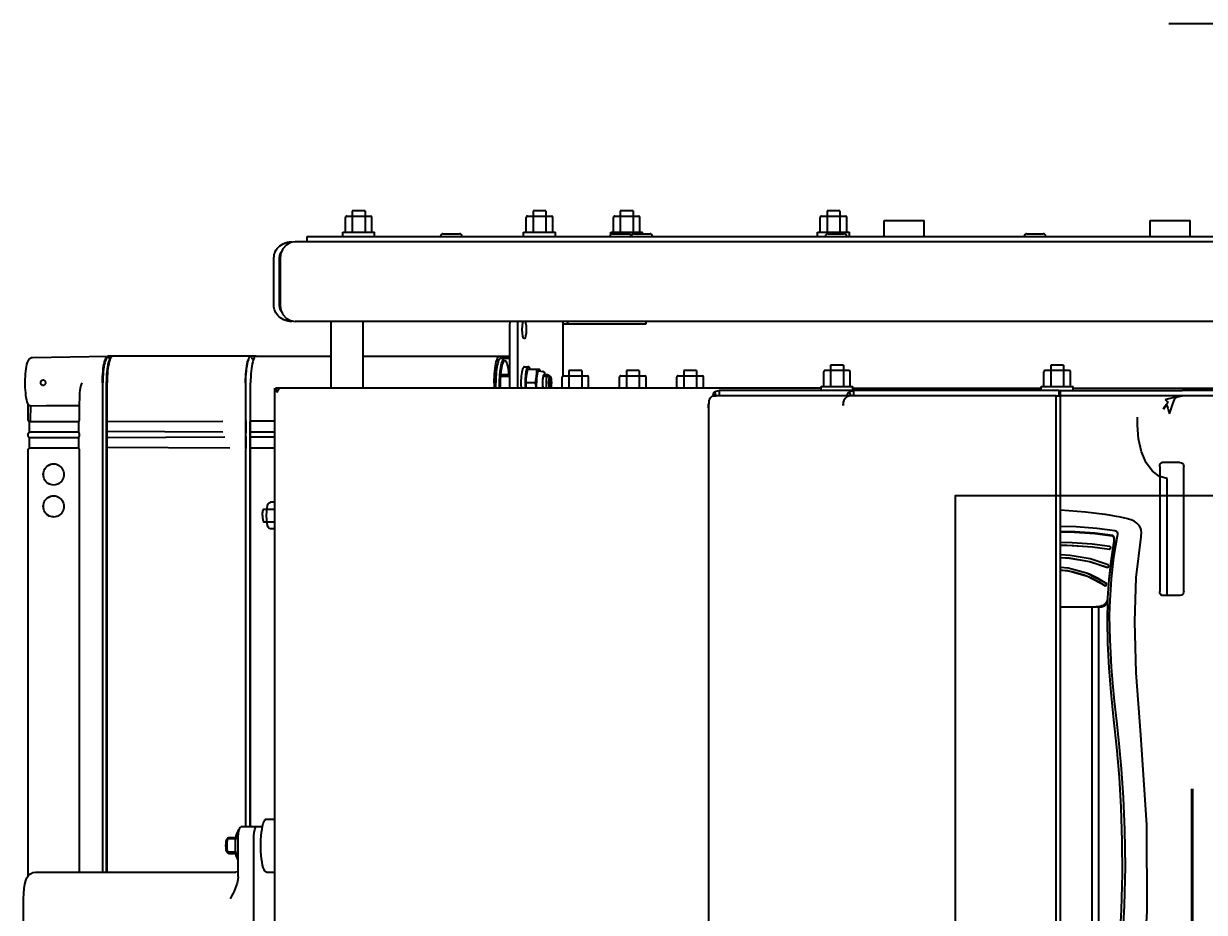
# Model space of a CAD drawing. Header units: millimetres. Extents: x 1084702 to 1166801, y 36632 to 124519.
# Drawn here: x 1097362.1 to 1097806, y 59445.9 to 59780 of the extents above; entities that cross this region are included whole.
import ezdxf

# ---------------------------------------------------------------- set-up
doc = ezdxf.new("R2010")
doc.units = ezdxf.units.MM
doc.header["$LTSCALE"] = 250
doc.linetypes.add('CENTER', pattern=[3, 2.5, -0.25, 0, -0.25])
doc.layers.get('0').update_dxf_attribs({"color": 255})
doc.styles.add('ROMANS', font='ROMANS.shx', dxfattribs={"height": 100})

# ---------------------------------------------------------------- blocks, each defined once
blk = doc.blocks.new('PK65002M m platform_top')
at = {"linetype": 'Continuous'}
for p, q in [((-9601.47, 2301.68), (-9601.47, 1731.68)), ((-9599.86, 2301.68), (-9599.86, 1731.68)), ((-9469.07, 1735.82), (-9469.07, 2297.54)), ((-9306.01, 2283.8), (-9306.01, 1728.68)), ((-9298.1, 2134.72), (-9298.1, 1898.72)), ((-9211.6, 2112.72), (-9211.6, 1920.72)), ((-9613.21, 1810.93), (-9613.21, 1964.28)), ((-9292.23, 1912.41), (-9292.14, 1913.65)), ((-9302.88, 1910.72), (-9306.01, 1910.72)), ((-9292.23, 1912.41), (-9292.23, 1898.72)), ((-9292.23, 1910.54), (-9291.38, 1910.72)), ((-9216.06, 1910.72), (-9291.38, 1910.72)), ((-9242.99, 1910.72), (-9242.99, 1751.2)), ((-9242.82, 1910.72), (-9242.82, 1726.68)), ((-9241.35, 1910.72), (-9241.35, 1726.68)), ((-9241.25, 1726.68), (-9241.25, 1910.72)), ((-9232.44, 1751.73), (-9232.44, 1910.72)), ((-9213.37, 1912.06), (-9213.37, 1751.73)), ((-9291.52, 1904.8), (-9291.6, 1905.05)), ((-9291.52, 1904.78), (-9291.52, 1904.8)), ((-9291.51, 1904.76), (-9291.52, 1904.8)), ((-9291.36, 1903.61), (-9292.23, 1903.61)), ((-9291.22, 1903.22), (-9291.3, 1903.76)), ((-9288.7, 1903.72), (-9291.29, 1903.72)), ((-9291.22, 1903.22), (-9288.21, 1903.22)), ((-9288.7, 1903.72), (-9288.57, 1903.65)), ((-9288.57, 1903.65), (-9288.1, 1903.16)), ((-9287.98, 1902.97), (-9287.98, 1902.97)), ((-9287.8, 1902.28), (-9287.8, 1902.27)), ((-9287.74, 1901.81), (-9287.74, 1901.8)), ((-9291.36, 1897.83), (-9292.26, 1897.83)), ((-9291.6, 1896.39), (-9291.52, 1896.64)), ((-9291.52, 1896.64), (-9291.51, 1896.68)), ((-9291.52, 1896.66), (-9291.52, 1896.64)), ((-9288.7, 1897.72), (-9291.29, 1897.72)), ((-9291.22, 1898.22), (-9288.21, 1898.22)), ((-9288.57, 1897.79), (-9288.7, 1897.72)), ((-9288.57, 1897.79), (-9288.1, 1898.28)), ((-9287.98, 1898.47), (-9287.98, 1898.46)), ((-9287.8, 1899.16), (-9287.8, 1899.16)), ((-9287.74, 1899.64), (-9287.74, 1899.63)), ((-9301.4, 1893.72), (-9293.27, 1893.72)), ((-9296.94, 1893.72), (-9296.94, 1751.68)), ((-9296.67, 1741.18), (-9296.67, 1893.72)), ((-9295.14, 1893.72), (-9295.14, 1751.48)), ((-9295.05, 1726.68), (-9295.05, 1893.72)), ((-9292.4, 1894.94), (-9292.6, 1894.94)), ((-9302.88, 1890.72), (-9306.01, 1890.72)), ((-9631.64, 1859.12), (-9631.64, 1859.12)), ((-9619.16, 1808.54), (-9619.28, 1807.55)), ((-9619.27, 1807.75), (-9619.28, 1807.55)), ((-9619.26, 1807.96), (-9619.27, 1807.75)), ((-9619.25, 1808.16), (-9619.26, 1807.96)), ((-9619.19, 1807.73), (-9619.2, 1807.56)), ((-9619.17, 1807.91), (-9619.19, 1807.73)), ((-9619.15, 1808.09), (-9619.17, 1807.91)), ((-9618.9, 1809.46), (-9619.16, 1808.54)), ((-9619.15, 1808.11), (-9618.96, 1808.91)), ((-9618.96, 1808.91), (-9618.53, 1809.6)), ((-9618.49, 1810.2), (-9618.9, 1809.46)), ((-9618.53, 1809.6), (-9617.91, 1810.12)), ((-9618.49, 1810.2), (-9618.1, 1810.6)), ((-9617.91, 1810.12), (-9617.43, 1810.4)), ((-9617.43, 1810.4), (-9616.93, 1810.63)), ((-9616.26, 1810.93), (-9617.1, 1810.93)), ((-9616.93, 1810.63), (-9616.45, 1810.82)), ((-9615.96, 1810.93), (-9616.26, 1810.93)), ((-9615.98, 1810.89), (-9616.03, 1810.89)), ((-9615.94, 1810.89), (-9615.98, 1810.89)), ((-9615.01, 1810.93), (-9615.96, 1810.93)), ((-9615.96, 1810.9), (-9615.01, 1810.89)), ((-9615.01, 1810.89), (-9615.01, 1810.93)), ((-9615.01, 1810.89), (-9614.88, 1810.89)), ((-9614.81, 1810.92), (-9614.78, 1810.93)), ((-9601.47, 1810.93), (-9614.78, 1810.93)), ((-9647.8, 1805.18), (-9647.8, 1758.18)), ((-9646.34, 1806.68), (-9639.59, 1806.68)), ((-9641.48, 1806.68), (-9641.48, 1762.68)), ((-9639.01, 1806.24), (-9638.83, 1805.75)), ((-9638.83, 1805.75), (-9638.76, 1805.18)), ((-9638.76, 1758.18), (-9638.76, 1805.18)), ((-9618.32, 1803.03), (-9618.37, 1803.03)), ((-9618.17, 1803.1), (-9611.53, 1799.55)), ((-9629.86, 1799.9), (-9631.71, 1784.68)), ((-9618.42, 1801.97), (-9618.48, 1802.07)), ((-9618.47, 1802.07), (-9611.26, 1798.28)), ((-9620.48, 1793.79), (-9621.54, 1787.04)), ((-9619.6, 1795.75), (-9619.61, 1795.51)), ((-9619.12, 1796.11), (-9619.26, 1796.09)), ((-9612.4, 1793.91), (-9619.09, 1796.11)), ((-9619.82, 1789.26), (-9620.02, 1789.23)), ((-9619.87, 1789.25), (-9619.84, 1789.29)), ((-9619.84, 1789.29), (-9619.72, 1789.33)), ((-9619.82, 1789.26), (-9619.82, 1789.26)), ((-9613.43, 1788.41), (-9619.82, 1789.26)), ((-9631.73, 1784.62), (-9631.79, 1784.24)), ((-9631.72, 1784.68), (-9631.73, 1784.62)), ((-9631.72, 1784.68), (-9631.72, 1784.68)), ((-9621.68, 1786.67), (-9621.71, 1786.49)), ((-9621.66, 1786.85), (-9621.68, 1786.67)), ((-9621.63, 1787.03), (-9621.66, 1786.85)), ((-9621.54, 1787.04), (-9621.64, 1786.22)), ((-9621.64, 1786.22), (-9621.63, 1785.51)), ((-9621.63, 1785.51), (-9621.53, 1784.95)), ((-9621.53, 1784.95), (-9621.32, 1784.57)), ((-9620.34, 1788.85), (-9620.32, 1788.59)), ((-9620.06, 1788.3), (-9620.06, 1788.3)), ((-9609.69, 1788.09), (-9613.43, 1788.41)), ((-9631.79, 1784.24), (-9631.86, 1783.19)), ((-9631.86, 1783.19), (-9631.71, 1781.99)), ((-9631.79, 1784.24), (-9631.79, 1784.24)), ((-9631.71, 1781.99), (-9631.48, 1781.27)), ((-9621.32, 1784.57), (-9621.02, 1784.39)), ((-9621.22, 1784.24), (-9621.07, 1784.19)), ((-9621.05, 1784.35), (-9620.8, 1784.2)), ((-9306.01, 1781.64), (-9304.37, 1781.64)), ((-9627, 1777.93), (-9626.99, 1777.93)), ((-9626.99, 1777.93), (-9626.69, 1777.85)), ((-9626.69, 1777.85), (-9626.72, 1777.86)), ((-9624.01, 1777.24), (-9622.47, 1776.94)), ((-9618.31, 1776.29), (-9618.08, 1776.26)), ((-9618.08, 1776.26), (-9618.08, 1776.26)), ((-9301.93, 1779.04), (-9306.01, 1779.04)), ((-9223.42, 1777.14), (-9222.87, 1777.18)), ((-9301.93, 1774.24), (-9306.01, 1774.24)), ((-9306.01, 1771.64), (-9304.37, 1771.64)), ((-9223.42, 1765.14), (-9222.87, 1765.18)), ((-9646.34, 1756.68), (-9639.59, 1756.68)), ((-9296.76, 1751.18), (-9306.01, 1751.18)), ((-9296.76, 1747.18), (-9296.76, 1751.18)), ((-9295.4, 1751.18), (-9295.21, 1751.18)), ((-9295.2, 1747.18), (-9295.2, 1751.18)), ((-9242.88, 1750.9), (-9289.1, 1751.15)), ((-9242.88, 1747.46), (-9242.88, 1750.9)), ((-9232.42, 1751.33), (-9213.89, 1751.33)), ((-9232.41, 1751.33), (-9232.41, 1747.33)), ((-9213.89, 1751.32), (-9213.87, 1751.33)), ((-9213.87, 1751.33), (-9213.87, 1747.33)), ((-9213.87, 1751.27), (-9213.72, 1751.33)), ((-9213.72, 1751.33), (-9213.7, 1751.33)), ((-9213.7, 1751.33), (-9213.67, 1751.34)), ((-9213.67, 1751.34), (-9213.63, 1751.35)), ((-9306.01, 1747.18), (-9296.76, 1747.18)), ((-9296.76, 1745.18), (-9306.01, 1745.18)), ((-9296.94, 1746.68), (-9296.94, 1745.68)), ((-9296.76, 1741.18), (-9296.76, 1745.18)), ((-9295.4, 1747.18), (-9295.21, 1747.18)), ((-9295.4, 1745.18), (-9295.21, 1745.18)), ((-9295.2, 1741.18), (-9295.2, 1745.18)), ((-9295.14, 1746.88), (-9295.14, 1745.48)), ((-9287.31, 1747.22), (-9242.88, 1747.46)), ((-9242.88, 1744.9), (-9286.56, 1745.13)), ((-9242.99, 1747.16), (-9242.99, 1745.2)), ((-9242.88, 1741.46), (-9242.88, 1744.9)), ((-9232.44, 1745.73), (-9232.44, 1746.93)), ((-9213.89, 1747.33), (-9232.42, 1747.33)), ((-9232.42, 1745.33), (-9213.89, 1745.33)), ((-9232.41, 1745.33), (-9232.41, 1741.33)), ((-9214.04, 1745.33), (-9214.12, 1745.33)), ((-9213.86, 1747.33), (-9213.89, 1747.33)), ((-9213.89, 1745.32), (-9213.87, 1745.32)), ((-9213.87, 1745.32), (-9213.87, 1741.33)), ((-9213.87, 1745.12), (-9213.81, 1745.22)), ((-9213.81, 1745.22), (-9213.72, 1745.31)), ((-9213.72, 1745.31), (-9213.68, 1745.33)), ((-9213.38, 1747), (-9213.39, 1747.07)), ((-9213.37, 1746.93), (-9213.37, 1745.73)), ((-9630.44, 1742.68), (-9630.44, 1739.68)), ((-9306.01, 1741.18), (-9296.76, 1741.18)), ((-9296.94, 1740.68), (-9296.94, 1726.68)), ((-9295.4, 1741.18), (-9295.21, 1741.18)), ((-9295.14, 1740.88), (-9295.14, 1726.68)), ((-9286.56, 1741.22), (-9242.88, 1741.46)), ((-9242.99, 1741.16), (-9242.99, 1726.68)), ((-9232.44, 1735.23), (-9232.44, 1740.93)), ((-9213.89, 1741.33), (-9232.42, 1741.33)), ((-9214.13, 1735.36), (-9214.11, 1740.93)), ((-9213.83, 1741.33), (-9213.89, 1741.33)), ((-9213.38, 1740.99), (-9213.41, 1741.09)), ((-9213.37, 1740.92), (-9213.38, 1740.99)), ((-9213.37, 1740.92), (-9213.37, 1734.92)), ((-9640.1, 1736.68), (-9640.57, 1735.75)), ((-9469.1, 1735.26), (-9469.07, 1736.19)), ((-9469.07, 1736.19), (-9469.07, 1735.82)), ((-9854.83, 1731.68), (-9601.47, 1731.68)), ((-9645.44, 1731.98), (-9647.21, 1731.68)), ((-9645.08, 1732.26), (-9645.44, 1731.98)), ((-9645.34, 1732.01), (-9645.44, 1731.98)), ((-9645.16, 1732.07), (-9643.66, 1732.35)), ((-9644.27, 1733.03), (-9644.34, 1732.83)), ((-9643.69, 1734.66), (-9644.27, 1733.03)), ((-9643.66, 1732.35), (-9642.2, 1732.72)), ((-9642.2, 1732.72), (-9640.78, 1733.14)), ((-9641.19, 1734.85), (-9641.94, 1734.01)), ((-9641.54, 1733.7), (-9641.94, 1734.01)), ((-9640.95, 1735.68), (-9641.46, 1735.19)), ((-9641.46, 1735.19), (-9640.96, 1735.19)), ((-9640.57, 1735.75), (-9641.19, 1734.85)), ((-9599.86, 1731.68), (-9601.47, 1731.68)), ((-9601.47, 1731.68), (-9601.47, 1729.68)), ((-9600.76, 1729.68), (-9600.76, 1731.68)), ((-9599.86, 1731.68), (-9471.96, 1731.68)), ((-9523.77, 1731.68), (-9523.77, 1729.68)), ((-9522.56, 1731.56), (-9522.12, 1730.1)), ((-9522.17, 1731.68), (-9521.08, 1731.98)), ((-9521.4, 1730.83), (-9521.1, 1731.32)), ((-9521.08, 1731.98), (-9520.45, 1732.65)), ((-9473.13, 1729.68), (-9473.13, 1731.68)), ((-9470.44, 1731.71), (-9471.96, 1731.68)), ((-9471.39, 1730.1), (-9471.88, 1731.7)), ((-9470.67, 1730.85), (-9471.14, 1731.69)), ((-9470.44, 1731.71), (-9469.93, 1732.27)), ((-9469.93, 1732.27), (-9469.52, 1732.83)), ((-9469.52, 1732.83), (-9469.25, 1733.39)), ((-9469.25, 1733.39), (-9469.16, 1734.32)), ((-9469.16, 1734.32), (-9469.1, 1735.26)), ((-9469.08, 1735.16), (-9469.09, 1734.64)), ((-9226.34, 1735.28), (-9232.44, 1735.23)), ((-9213.42, 1735.02), (-9213.2, 1734.55)), ((-9606.2, 1728.68), (-9867.24, 1728.68)), ((-9854.83, 1729.68), (-9647.21, 1729.68)), ((-9600.76, 1729.68), (-9647.21, 1729.68)), ((-9606.2, 1729.68), (-9606.2, 1728.08)), ((-9594.2, 1728.08), (-9606.2, 1728.08)), ((-9605.2, 1728.08), (-9605.2, 1722.58)), ((-9602.6, 1720.08), (-9602.6, 1728.08)), ((-9600.76, 1729.68), (-9473.13, 1729.68)), ((-9597.8, 1720.08), (-9597.8, 1728.08)), ((-9595.2, 1728.08), (-9595.2, 1722.58)), ((-9594.2, 1729.68), (-9594.2, 1728.08)), ((-9523.41, 1728.68), (-9594.2, 1728.68)), ((-9523.41, 1729.68), (-9523.41, 1728.08)), ((-9511.41, 1728.08), (-9523.41, 1728.08)), ((-9522.41, 1728.08), (-9522.41, 1722.58)), ((-9519.81, 1720.08), (-9519.81, 1728.08)), ((-9515.01, 1720.08), (-9515.01, 1728.08)), ((-9512.41, 1728.08), (-9512.41, 1722.58)), ((-9511.41, 1729.68), (-9511.41, 1728.08)), ((-9511.41, 1728.68), (-9306.27, 1728.68)), ((-9471.39, 1730.1), (-9471.96, 1729.87)), ((-9470.9, 1730.56), (-9470.67, 1730.85)), ((-9467.18, 1728.68), (-9467.18, 1724.58)), ((-9464.58, 1722.08), (-9464.58, 1728.68)), ((-9459.78, 1722.08), (-9459.78, 1728.68)), ((-9457.18, 1728.68), (-9457.18, 1724.58)), ((-9445.61, 1728.68), (-9445.61, 1724.58)), ((-9443.01, 1722.08), (-9443.01, 1728.68)), ((-9438.21, 1722.08), (-9438.21, 1728.68)), ((-9435.61, 1728.68), (-9435.61, 1724.58)), ((-9424.03, 1728.68), (-9424.03, 1724.58)), ((-9421.43, 1722.08), (-9421.43, 1728.68)), ((-9416.63, 1722.08), (-9416.63, 1728.68)), ((-9414.03, 1728.68), (-9414.03, 1724.58)), ((-9406.8, 1728.65), (-9406.8, 1728.68)), ((-9406.78, 1728.55), (-9406.78, 1728.59)), ((-9397.23, 1706.68), (-9397.23, 1728.68)), ((-9394.3, 1706.68), (-9394.3, 1728.68)), ((-9390.57, 1728.68), (-9390.57, 1726.68)), ((-9389.1, 1728.68), (-9389.1, 1726.68)), ((-9388.53, 1726.68), (-9388.53, 1728.68)), ((-9339.22, 1728.68), (-9339.22, 1703.68)), ((-9327.22, 1728.68), (-9327.22, 1703.68)), ((-9307.49, 1729.26), (-9307.83, 1728.68)), ((-9306.65, 1729.83), (-9306.89, 1730.41)), ((-9306.44, 1729.26), (-9306.65, 1729.83)), ((-9306.27, 1728.68), (-9306.44, 1729.26)), ((-9219.19, 1727.69), (-9219, 1727.75)), ((-9219, 1727.75), (-9218.8, 1727.78)), ((-9218.95, 1727.76), (-9218.92, 1727.76)), ((-9218.92, 1727.76), (-9218.72, 1727.7)), ((-9218.8, 1727.78), (-9218.77, 1727.78)), ((-9212.38, 1730.47), (-9212.29, 1729.49)), ((-9457.68, 1724.08), (-9466.68, 1724.08)), ((-9436.11, 1724.08), (-9445.11, 1724.08)), ((-9414.53, 1724.08), (-9423.53, 1724.08)), ((-9414.48, 1724.08), (-9414.48, 1704.68)), ((-9409.61, 1724.68), (-9409.7, 1724.72)), ((-9409.7, 1724.72), (-9408.77, 1723.75)), ((-9406.92, 1724.28), (-9409.61, 1724.28)), ((-9408.63, 1723.68), (-9408.77, 1723.75)), ((-9408.63, 1723.68), (-9408.5, 1723.75)), ((-9408.63, 1723.68), (-9407.27, 1723.68)), ((-9405.34, 1722.18), (-9406.81, 1722.45)), ((-9403.89, 1726.68), (-9400.42, 1726.68)), ((-9398.89, 1722.75), (-9398.78, 1723.43)), ((-9390.85, 1724.28), (-9394.3, 1724.28)), ((-9394.3, 1723.68), (-9390.9, 1723.68)), ((-9219.81, 1726.68), (-9219.81, 1726.73)), ((-9219.81, 1726.62), (-9219.81, 1726.68)), ((-9219, 1725.6), (-9219.19, 1725.66)), ((-9218.79, 1725.58), (-9219, 1725.6)), ((-9218.92, 1725.6), (-9218.95, 1725.6)), ((-9218.71, 1725.66), (-9218.92, 1725.6)), ((-9604.7, 1722.08), (-9595.7, 1722.08)), ((-9602.6, 1720.08), (-9597.8, 1720.08)), ((-9521.91, 1722.08), (-9512.91, 1722.08)), ((-9519.81, 1720.08), (-9515.01, 1720.08)), ((-9464.58, 1722.08), (-9459.78, 1722.08)), ((-9443.01, 1722.08), (-9438.21, 1722.08)), ((-9421.43, 1722.08), (-9416.63, 1722.08)), ((-9405.81, 1722.26), (-9405.69, 1721.68)), ((-9405.69, 1721.68), (-9401.02, 1721.68)), ((-9399.83, 1720.68), (-9401.4, 1720.68)), ((-9392.5, 1718.41), (-9392.49, 1718.41)), ((-9297.89, 1718.08), (-9298.23, 1717.43)), ((-9243.94, 1718.1), (-9244.07, 1717.83)), ((-9391.03, 1717.43), (-9394.3, 1717.43)), ((-9390.6, 1716.68), (-9394.3, 1716.68)), ((-9339.22, 1716.68), (-9390.52, 1716.68)), ((-9299.02, 1716.68), (-9327.22, 1716.68)), ((-9299.02, 1716.68), (-9243.33, 1716.68)), ((-9297.13, 1717.43), (-9298.23, 1717.43)), ((-9296.99, 1716.74), (-9297.22, 1716.68)), ((-9297.12, 1716.68), (-9297.13, 1716.68)), ((-9243.33, 1717.16), (-9244.44, 1717.16)), ((-9244.07, 1717.83), (-9244.3, 1717.38)), ((-9244.3, 1717.38), (-9244.16, 1717.67)), ((-9243.32, 1716.68), (-9243.33, 1716.68)), ((-9214.94, 1717.19), (-9243.32, 1716.68)), ((-9445.59, 1704.68), (-9414.48, 1704.68)), ((-9445.59, 1703.68), (-9445.59, 1704.68)), ((-9416.18, 1704.68), (-9416.18, 1703.68)), ((-9414.5, 1704.68), (-9414.5, 1703.68)), ((-9397.31, 1703.68), (-9397.23, 1706.68)), ((-10596.57, 1703.68), (-9313.75, 1703.68)), ((-9311.89, 1703.35), (-9313.75, 1703.68)), ((-9310.27, 1702.42), (-9311.89, 1703.35)), ((-9309.03, 1701.03), (-9310.27, 1702.42)), ((-9308.9, 1700.81), (-9309.03, 1701.03)), ((-9308.3, 1699.37), (-9308.9, 1700.81)), ((-9307.16, 1701.39), (-9306.76, 1700.9)), ((-9308.07, 1697.68), (-9308.3, 1699.37)), ((-9307.89, 1698.95), (-9308.29, 1699.8)), ((-9308.07, 1679.68), (-9308.07, 1697.68)), ((-9307.67, 1697.68), (-9307.89, 1698.95)), ((-9307.67, 1679.68), (-9307.67, 1697.68)), ((-9305.96, 1699.3), (-9305.82, 1698.75)), ((-9305.71, 1697.68), (-9305.71, 1679.68)), ((-9308.31, 1677.97), (-9308.07, 1679.68)), ((-9308.29, 1677.56), (-9307.89, 1678.4)), ((-9307.89, 1678.4), (-9307.67, 1679.68)), ((-9305.83, 1678.53), (-9306, 1677.94)), ((-9869.4, 1673.68), (-9313.75, 1673.68)), ((-9318.2, 1673.68), (-9318.2, 1671.68)), ((-9313.75, 1673.68), (-9311.9, 1674)), ((-9311.9, 1674), (-9310.29, 1674.92)), ((-9308.9, 1676.55), (-9308.31, 1677.97)), ((-9306.92, 1676.24), (-9307.38, 1675.72)), ((-9306.54, 1676.79), (-9306.92, 1676.24)), ((-9318.21, 1671.68), (-9933.84, 1671.68)), ((-9650.2, 1671.68), (-9650.2, 1665.68)), ((-9635.2, 1671.68), (-9635.2, 1665.68)), ((-9588.71, 1670.68), (-9594.91, 1670.68)), ((-9550.2, 1671.68), (-9550.2, 1665.68)), ((-9535.2, 1671.68), (-9535.2, 1665.68)), ((-9522.07, 1671.68), (-9522.07, 1670.08)), ((-9510.07, 1670.08), (-9522.07, 1670.08)), ((-9521.07, 1670.08), (-9521.07, 1664.58)), ((-9513.96, 1670.68), (-9520.16, 1670.68)), ((-9518.47, 1662.08), (-9518.47, 1670.08)), ((-9513.67, 1662.08), (-9513.67, 1670.08)), ((-9511.07, 1670.08), (-9511.07, 1664.58)), ((-9510.07, 1671.68), (-9510.07, 1670.08)), ((-9440.92, 1670.68), (-9447.12, 1670.68)), ((-9444.32, 1670.68), (-9444.32, 1670.08)), ((-9432.32, 1670.08), (-9444.32, 1670.08)), ((-9443.32, 1670.08), (-9443.32, 1664.58)), ((-9440.72, 1662.08), (-9440.72, 1670.08)), ((-9432.9, 1670.68), (-9439.1, 1670.68)), ((-9435.92, 1662.08), (-9435.92, 1670.08)), ((-9433.32, 1670.08), (-9433.32, 1664.58)), ((-9432.32, 1670.92), (-9432.32, 1670.08)), ((-9411.58, 1671.68), (-9411.58, 1670.08)), ((-9399.58, 1670.08), (-9411.58, 1670.08)), ((-9410.58, 1670.08), (-9410.58, 1664.58)), ((-9407.98, 1662.08), (-9407.98, 1670.08)), ((-9403.18, 1662.08), (-9403.18, 1670.08)), ((-9400.58, 1670.08), (-9400.58, 1664.58)), ((-9399.58, 1671.68), (-9399.58, 1670.08)), ((-9369.27, 1670.68), (-9375.47, 1670.68)), ((-9343.57, 1671.68), (-9343.57, 1670.08)), ((-9331.57, 1670.08), (-9343.57, 1670.08)), ((-9342.57, 1670.08), (-9342.57, 1664.58)), ((-9339.97, 1662.08), (-9339.97, 1670.08)), ((-9335.17, 1662.08), (-9335.17, 1670.08)), ((-9332.57, 1670.08), (-9332.57, 1664.58)), ((-9331.57, 1671.68), (-9331.57, 1670.08)), ((-9635.2, 1665.68), (-9650.2, 1665.68)), ((-9535.2, 1665.68), (-9550.2, 1665.68)), ((-9511.57, 1664.08), (-9520.57, 1664.08)), ((-9518.47, 1662.08), (-9513.67, 1662.08)), ((-9433.82, 1664.08), (-9442.82, 1664.08)), ((-9440.72, 1662.08), (-9435.92, 1662.08)), ((-9401.08, 1664.08), (-9410.08, 1664.08)), ((-9407.98, 1662.08), (-9403.18, 1662.08)), ((-9333.07, 1664.08), (-9342.07, 1664.08)), ((-9339.97, 1662.08), (-9335.17, 1662.08)), ((-9642.17, 1591.68), (-10136.1, 1591.68))]:
    blk.add_line(p, q, dxfattribs=at)
for points in [[(-9628.5, 1985.42), (-9632.02, 1956.61), (-9633.97, 1925.64), (-9633.93, 1892.96), (-9631.65, 1859.12)], [(-9619.92, 1808.63), (-9619.78, 1814.03), (-9619.81, 1818.83), (-9619.95, 1823.34), (-9620.18, 1828.24), (-9620.5, 1833.66), (-9620.96, 1839.69), (-9621.58, 1846.41), (-9622.43, 1853.92), (-9623.38, 1862.36), (-9624.25, 1871.85), (-9624.98, 1882.58), (-9625.51, 1894.77), (-9625.7, 1908.68), (-9625.43, 1923.25), (-9624.68, 1937.81), (-9623.46, 1952.35), (-9621.76, 1966.84)], [(-9620.71, 1967.47), (-9622.42, 1952.97), (-9623.67, 1938.42), (-9624.4, 1924.89), (-9624.73, 1911.35), (-9624.67, 1898.87), (-9624.27, 1886.4), (-9623.6, 1875.02), (-9622.64, 1863.66), (-9621.53, 1853.39), (-9620.46, 1843.11), (-9619.75, 1833.85), (-9619.27, 1824.58), (-9619.07, 1816.36), (-9619.25, 1808.16)], [(-9615.88, 1964.29), (-9615.9, 1911.58), (-9615.86, 1860.46), (-9615.85, 1810.93)], [(-9292.14, 1913.65), (-9291.89, 1914.85), (-9291.57, 1915.89), (-9291.19, 1916.89), (-9290.76, 1917.86), (-9290.29, 1918.83), (-9289.8, 1919.78), (-9289.3, 1920.72)], [(-9211.6, 1920.72), (-9211.66, 1918.73), (-9211.83, 1916.8), (-9212.09, 1915.16), (-9212.42, 1913.89), (-9212.84, 1912.87), (-9213.4, 1912), (-9214.15, 1911.32), (-9215.05, 1910.88), (-9216.06, 1910.72)], [(-9302.88, 1910.72), (-9302.57, 1910.61), (-9302.27, 1910.27), (-9301.98, 1909.73), (-9301.71, 1908.98), (-9301.47, 1908.05), (-9301.26, 1906.95), (-9301.08, 1905.72), (-9300.95, 1904.37), (-9300.85, 1902.94), (-9300.81, 1901.47), (-9300.81, 1899.97), (-9300.85, 1898.49), (-9300.95, 1897.07), (-9301.08, 1895.72), (-9301.26, 1894.48)], [(-9291.6, 1905.05), (-9291.72, 1905.34), (-9291.86, 1905.62), (-9292.01, 1905.91), (-9292.2, 1906.2), (-9292.23, 1906.25)], [(-9291.36, 1903.61), (-9291.37, 1903.9), (-9291.4, 1904.19), (-9291.44, 1904.48), (-9291.51, 1904.76)], [(-9291.3, 1903.76), (-9291.39, 1904.25), (-9291.49, 1904.69)], [(-9291.08, 1900.72), (-9291.09, 1901.29), (-9291.13, 1901.87), (-9291.19, 1902.44), (-9291.26, 1903.02), (-9291.36, 1903.61)], [(-9291.36, 1897.83), (-9291.26, 1898.42), (-9291.19, 1899), (-9291.13, 1899.57), (-9291.09, 1900.14), (-9291.08, 1900.72)], [(-9291.3, 1897.67), (-9291.22, 1898.22), (-9291.16, 1898.81), (-9291.12, 1899.42), (-9291.09, 1900.07), (-9291.08, 1900.72)], [(-9291.08, 1900.72), (-9291.09, 1901.37), (-9291.12, 1902.01), (-9291.16, 1902.63), (-9291.22, 1903.22)], [(-9288.57, 1903.65), (-9288.43, 1903.42), (-9288.31, 1903.06), (-9288.21, 1902.59), (-9288.14, 1902.02), (-9288.09, 1901.39), (-9288.07, 1900.72), (-9288.09, 1900.05), (-9288.14, 1899.42), (-9288.21, 1898.85), (-9288.31, 1898.37), (-9288.43, 1898.02), (-9288.57, 1897.79)], [(-9288.1, 1903.16), (-9288.08, 1903.14), (-9288.06, 1903.11), (-9288.04, 1903.08), (-9288.02, 1903.05), (-9288, 1903.02), (-9287.98, 1902.97)], [(-9288.1, 1903.16), (-9287.98, 1902.97), (-9287.89, 1902.67), (-9287.8, 1902.28), (-9287.74, 1901.8), (-9287.7, 1901.27), (-9287.69, 1900.72), (-9287.7, 1900.16), (-9287.74, 1899.63), (-9287.8, 1899.16), (-9287.89, 1898.76), (-9287.98, 1898.47), (-9288.1, 1898.28)], [(-9287.98, 1902.97), (-9287.97, 1902.93), (-9287.95, 1902.88), (-9287.93, 1902.84), (-9287.92, 1902.79), (-9287.9, 1902.73), (-9287.89, 1902.67)], [(-9287.89, 1902.67), (-9287.87, 1902.62), (-9287.86, 1902.55), (-9287.84, 1902.49), (-9287.83, 1902.43), (-9287.82, 1902.35), (-9287.8, 1902.28)], [(-9287.8, 1902.27), (-9287.79, 1902.2), (-9287.78, 1902.13), (-9287.77, 1902.05), (-9287.76, 1901.97), (-9287.75, 1901.89), (-9287.74, 1901.81)], [(-9287.74, 1901.8), (-9287.73, 1901.72), (-9287.73, 1901.63), (-9287.72, 1901.55), (-9287.71, 1901.46), (-9287.71, 1901.37), (-9287.7, 1901.28)], [(-9287.7, 1900.16), (-9287.71, 1900.08), (-9287.71, 1899.99), (-9287.72, 1899.9), (-9287.72, 1899.81), (-9287.73, 1899.73), (-9287.74, 1899.64)], [(-9287.7, 1901.28), (-9287.7, 1901.19), (-9287.7, 1901.1), (-9287.69, 1901.01), (-9287.69, 1900.91), (-9287.69, 1900.82), (-9287.69, 1900.72)], [(-9287.69, 1900.72), (-9287.69, 1900.63), (-9287.69, 1900.53), (-9287.69, 1900.44), (-9287.7, 1900.35), (-9287.7, 1900.26), (-9287.7, 1900.16)], [(-9298.1, 1898.72), (-9298.15, 1897.17), (-9298.3, 1895.78), (-9298.53, 1894.67), (-9298.82, 1893.96), (-9299.14, 1893.72)], [(-9292.23, 1898.72), (-9292.27, 1897.42), (-9292.37, 1896.22), (-9292.54, 1895.18), (-9292.75, 1894.39), (-9293, 1893.89), (-9293.27, 1893.72)], [(-9292.4, 1894.94), (-9292.2, 1895.24), (-9292.01, 1895.53), (-9291.86, 1895.81), (-9291.72, 1896.1), (-9291.6, 1896.39)], [(-9291.51, 1896.68), (-9291.44, 1896.96), (-9291.4, 1897.25), (-9291.37, 1897.54), (-9291.36, 1897.83)], [(-9291.49, 1896.75), (-9291.39, 1897.18), (-9291.3, 1897.67)], [(-9287.98, 1898.46), (-9288, 1898.42), (-9288.02, 1898.39), (-9288.04, 1898.35), (-9288.06, 1898.33), (-9288.08, 1898.3), (-9288.1, 1898.28)], [(-9287.89, 1898.76), (-9287.9, 1898.71), (-9287.92, 1898.66), (-9287.93, 1898.6), (-9287.95, 1898.56), (-9287.97, 1898.51), (-9287.98, 1898.47)], [(-9287.8, 1899.16), (-9287.82, 1899.09), (-9287.83, 1899.02), (-9287.84, 1898.95), (-9287.86, 1898.89), (-9287.87, 1898.83), (-9287.89, 1898.76)], [(-9287.74, 1899.63), (-9287.75, 1899.55), (-9287.76, 1899.47), (-9287.77, 1899.39), (-9287.78, 1899.31), (-9287.79, 1899.24), (-9287.8, 1899.16)], [(-9301.26, 1894.48), (-9301.47, 1893.39), (-9301.71, 1892.46), (-9301.98, 1891.71), (-9302.27, 1891.16), (-9302.57, 1890.83), (-9302.88, 1890.72)], [(-9631.64, 1859.12), (-9629.92, 1835.81), (-9629.39, 1816.51), (-9629.86, 1799.9)], [(-9622.76, 1784.43), (-9621.41, 1792.38), (-9620.46, 1800.46), (-9619.92, 1808.63)], [(-9619.28, 1807.55), (-9619.78, 1800.62), (-9620.56, 1793.78), (-9621.63, 1787.03)], [(-9619.2, 1807.55), (-9619.69, 1800.63), (-9620.48, 1793.79)], [(-9618.1, 1810.6), (-9617.64, 1810.84), (-9617.1, 1810.93)], [(-9616.45, 1810.82), (-9616.3, 1810.85), (-9616.16, 1810.87), (-9616.03, 1810.89)], [(-9614.88, 1810.89), (-9614.85, 1810.9), (-9614.81, 1810.92)], [(-9647.8, 1805.18), (-9647.69, 1805.75), (-9647.37, 1806.24), (-9646.9, 1806.56), (-9646.34, 1806.68)], [(-9639.59, 1806.68), (-9639.27, 1806.56), (-9639.01, 1806.24)], [(-9618.37, 1803.03), (-9618.6, 1802.92), (-9618.76, 1802.71), (-9618.78, 1802.46)], [(-9618.78, 1802.46), (-9618.69, 1802.23), (-9618.57, 1802.12)], [(-9618.35, 1803.03), (-9618.27, 1803.11), (-9618.17, 1803.1)], [(-9610.27, 1798.95), (-9613.06, 1800.07), (-9615.73, 1801.43), (-9618.27, 1803.02)], [(-9618.58, 1802.13), (-9615.62, 1800.29), (-9612.33, 1798.7), (-9611.26, 1798.28)], [(-9611.53, 1799.55), (-9604.04, 1797.45), (-9601.47, 1797.24)], [(-9611.26, 1798.28), (-9604.32, 1796.39), (-9601.47, 1796.16)], [(-9601.47, 1797.01), (-9605.76, 1797.68), (-9610.27, 1798.95)], [(-9619.61, 1795.51), (-9619.5, 1795.29), (-9619.32, 1795.15)], [(-9619.26, 1796.09), (-9619.47, 1795.96), (-9619.6, 1795.75)], [(-9619.26, 1795.04), (-9619.33, 1795.13), (-9619.34, 1795.17)], [(-9619.31, 1795.15), (-9612.61, 1792.95), (-9605.07, 1791.64), (-9601.47, 1791.46)], [(-9619.16, 1796.11), (-9619.11, 1796.17), (-9619, 1796.19)], [(-9619, 1796.19), (-9612.3, 1793.99), (-9604.77, 1792.69), (-9601.47, 1792.52)], [(-9601.47, 1792.43), (-9604.87, 1792.61), (-9612.4, 1793.91)], [(-9620.02, 1789.23), (-9620.23, 1789.08), (-9620.34, 1788.85)], [(-9621.71, 1786.49), (-9621.72, 1786.32), (-9621.73, 1786.15), (-9621.74, 1785.98)], [(-9621.74, 1785.98), (-9621.74, 1785.82), (-9621.74, 1785.66), (-9621.73, 1785.51)], [(-9621.73, 1785.51), (-9621.72, 1785.36), (-9621.71, 1785.22), (-9621.68, 1785.09)], [(-9621.68, 1785.09), (-9621.64, 1784.91), (-9621.59, 1784.74), (-9621.53, 1784.59)], [(-9621.53, 1784.59), (-9621.51, 1784.55), (-9621.48, 1784.5), (-9621.46, 1784.46)], [(-9620.32, 1788.59), (-9620.18, 1788.38), (-9620.06, 1788.3)], [(-9619.99, 1788.18), (-9620.07, 1788.25), (-9620.09, 1788.32)], [(-9601.47, 1786.69), (-9605.8, 1786.78), (-9613.29, 1787.31), (-9619.99, 1788.18)], [(-9601.47, 1787.74), (-9603.83, 1787.78), (-9609.69, 1788.09)], [(-9601.47, 1787.76), (-9606.33, 1787.89), (-9609.69, 1788.09)], [(-9631.48, 1781.27), (-9630.97, 1780.36), (-9630.11, 1779.44), (-9629.11, 1778.76)], [(-9621.85, 1782.24), (-9622.18, 1782.35), (-9622.46, 1782.55), (-9622.68, 1782.86), (-9622.81, 1783.29), (-9622.83, 1783.83), (-9622.76, 1784.43)], [(-9601.47, 1780.63), (-9607.38, 1780.76), (-9615.04, 1781.32), (-9621.85, 1782.24)], [(-9621.46, 1784.46), (-9621.35, 1784.33), (-9621.22, 1784.24)], [(-9621.07, 1784.19), (-9614.34, 1783.3), (-9606.78, 1782.76), (-9601.47, 1782.64)], [(-9621.02, 1784.39), (-9614.29, 1783.5), (-9606.73, 1782.96), (-9601.47, 1782.85)], [(-9620.8, 1784.2), (-9620.78, 1784.2), (-9620.77, 1784.19), (-9620.76, 1784.19)], [(-9620.76, 1784.19), (-9614.01, 1783.3), (-9606.46, 1782.76), (-9601.47, 1782.65)], [(-9304.37, 1781.64), (-9303.88, 1781.45), (-9303.57, 1781.02), (-9303.33, 1780.39), (-9303.14, 1779.47), (-9302.99, 1778.21), (-9302.94, 1776.64)], [(-9629.11, 1778.76), (-9627.96, 1778.23), (-9627, 1777.93)], [(-9626.72, 1777.86), (-9625.66, 1777.6), (-9624.01, 1777.24)], [(-9622.47, 1776.94), (-9621.09, 1776.7), (-9619.9, 1776.52), (-9618.99, 1776.39), (-9618.31, 1776.29)], [(-9618.08, 1776.26), (-9610.81, 1775.38), (-9601.47, 1774.64)], [(-9302.94, 1776.64), (-9302.99, 1775.06), (-9303.14, 1773.8), (-9303.33, 1772.88), (-9303.57, 1772.25), (-9303.88, 1771.83), (-9304.37, 1771.64)], [(-9301.43, 1776.64), (-9301.44, 1777.1), (-9301.47, 1777.55), (-9301.51, 1777.97), (-9301.57, 1778.34), (-9301.65, 1778.64), (-9301.74, 1778.86), (-9301.83, 1778.99), (-9301.93, 1779.04), (-9302.03, 1778.99), (-9302.12, 1778.85)], [(-9301.43, 1776.64), (-9301.44, 1776.17), (-9301.47, 1775.72), (-9301.51, 1775.3), (-9301.57, 1774.94), (-9301.65, 1774.64), (-9301.74, 1774.42), (-9301.83, 1774.28), (-9301.93, 1774.24), (-9302.03, 1774.29), (-9302.12, 1774.43)], [(-9222.87, 1769.18), (-9223.42, 1769.22), (-9223.96, 1769.34), (-9224.47, 1769.54), (-9224.96, 1769.81), (-9225.4, 1770.16), (-9225.79, 1770.56), (-9226.12, 1771.02), (-9226.39, 1771.52), (-9226.58, 1772.05), (-9226.7, 1772.61), (-9226.73, 1773.18), (-9226.7, 1773.75), (-9226.58, 1774.3), (-9226.39, 1774.84), (-9226.12, 1775.34), (-9225.79, 1775.8), (-9225.4, 1776.2), (-9224.96, 1776.54), (-9224.48, 1776.82), (-9223.96, 1777.02), (-9223.42, 1777.14)], [(-9222.87, 1777.18), (-9222.32, 1777.14), (-9221.78, 1777.02), (-9221.26, 1776.82), (-9220.77, 1776.54), (-9220.33, 1776.2), (-9219.94, 1775.8), (-9219.61, 1775.34), (-9219.35, 1774.84), (-9219.15, 1774.31), (-9219.04, 1773.75), (-9219, 1773.18), (-9219.04, 1772.61), (-9219.15, 1772.05), (-9219.35, 1771.52), (-9219.61, 1771.02), (-9219.94, 1770.56), (-9220.33, 1770.16), (-9220.77, 1769.82), (-9221.25, 1769.54), (-9221.77, 1769.34), (-9222.31, 1769.22), (-9222.87, 1769.18)], [(-9222.87, 1777.17), (-9222.38, 1777.14), (-9221.83, 1777.02), (-9221.31, 1776.82), (-9220.82, 1776.54), (-9220.37, 1776.2), (-9219.98, 1775.8), (-9219.64, 1775.34), (-9219.37, 1774.84), (-9219.18, 1774.31), (-9219.06, 1773.75), (-9219.02, 1773.18), (-9219.06, 1772.61), (-9219.18, 1772.05), (-9219.37, 1771.52), (-9219.64, 1771.02), (-9219.97, 1770.56), (-9220.37, 1770.16), (-9220.81, 1769.82), (-9221.3, 1769.54), (-9221.83, 1769.34), (-9222.38, 1769.22), (-9222.87, 1769.18)], [(-9641.48, 1762.68), (-9638.63, 1762), (-9635.96, 1760), (-9633.68, 1756.82), (-9631.92, 1752.68), (-9630.82, 1747.85), (-9630.44, 1742.68)], [(-9222.87, 1757.18), (-9223.42, 1757.22), (-9223.96, 1757.34), (-9224.47, 1757.54), (-9224.96, 1757.81), (-9225.4, 1758.16), (-9225.79, 1758.56), (-9226.12, 1759.02), (-9226.39, 1759.52), (-9226.58, 1760.05), (-9226.7, 1760.61), (-9226.73, 1761.18), (-9226.7, 1761.75), (-9226.58, 1762.3), (-9226.39, 1762.84), (-9226.12, 1763.34), (-9225.79, 1763.8), (-9225.4, 1764.2), (-9224.96, 1764.54), (-9224.48, 1764.82), (-9223.96, 1765.02), (-9223.42, 1765.14)], [(-9222.87, 1765.18), (-9222.32, 1765.14), (-9221.78, 1765.02), (-9221.26, 1764.82), (-9220.77, 1764.54), (-9220.33, 1764.2), (-9219.94, 1763.8), (-9219.61, 1763.34), (-9219.35, 1762.84), (-9219.15, 1762.31), (-9219.04, 1761.75), (-9219, 1761.18), (-9219.04, 1760.61), (-9219.15, 1760.05), (-9219.35, 1759.52), (-9219.61, 1759.02), (-9219.94, 1758.56), (-9220.33, 1758.16), (-9220.77, 1757.82), (-9221.25, 1757.54), (-9221.77, 1757.34), (-9222.31, 1757.22), (-9222.87, 1757.18)], [(-9222.87, 1765.17), (-9222.38, 1765.14), (-9221.83, 1765.02), (-9221.31, 1764.82), (-9220.82, 1764.54), (-9220.37, 1764.2), (-9219.98, 1763.8), (-9219.64, 1763.34), (-9219.37, 1762.84), (-9219.18, 1762.31), (-9219.06, 1761.75), (-9219.02, 1761.18), (-9219.06, 1760.61), (-9219.18, 1760.05), (-9219.37, 1759.52), (-9219.64, 1759.02), (-9219.97, 1758.56), (-9220.37, 1758.16), (-9220.81, 1757.82), (-9221.3, 1757.54), (-9221.83, 1757.34), (-9222.38, 1757.22), (-9222.87, 1757.18)], [(-9646.34, 1756.68), (-9646.9, 1756.79), (-9647.37, 1757.12), (-9647.69, 1757.6), (-9647.8, 1758.18)], [(-9638.76, 1758.18), (-9638.83, 1757.6), (-9639.01, 1757.12), (-9639.27, 1756.79), (-9639.59, 1756.68)], [(-9213.87, 1751.33), (-9213.88, 1751.33), (-9213.92, 1751.33), (-9213.97, 1751.33), (-9214.04, 1751.33)], [(-9213.63, 1751.35), (-9213.59, 1751.37), (-9213.54, 1751.4), (-9213.5, 1751.44), (-9213.46, 1751.48), (-9213.42, 1751.53)], [(-9213.42, 1751.53), (-9213.4, 1751.59), (-9213.38, 1751.65), (-9213.37, 1751.72), (-9213.37, 1751.73)], [(-9213.87, 1745.32), (-9213.88, 1745.33), (-9213.92, 1745.33), (-9213.97, 1745.33), (-9214.04, 1745.33)], [(-9213.59, 1747.29), (-9213.64, 1747.31), (-9213.69, 1747.32), (-9213.73, 1747.33), (-9213.76, 1747.33), (-9213.78, 1747.33), (-9213.8, 1747.33), (-9213.83, 1747.33), (-9213.86, 1747.33)], [(-9213.68, 1745.33), (-9213.68, 1745.33), (-9213.64, 1745.34), (-9213.6, 1745.36), (-9213.56, 1745.39), (-9213.51, 1745.42), (-9213.47, 1745.47), (-9213.43, 1745.52), (-9213.4, 1745.58)], [(-9213.39, 1747.07), (-9213.42, 1747.13), (-9213.46, 1747.18), (-9213.5, 1747.22), (-9213.55, 1747.26), (-9213.59, 1747.29)], [(-9213.4, 1745.58), (-9213.38, 1745.64), (-9213.37, 1745.71), (-9213.37, 1745.73)], [(-9213.37, 1746.93), (-9213.37, 1746.94), (-9213.38, 1747)], [(-9213.61, 1741.29), (-9213.68, 1741.31), (-9213.74, 1741.32), (-9213.79, 1741.33), (-9213.83, 1741.33)], [(-9213.41, 1741.09), (-9213.46, 1741.18), (-9213.53, 1741.24), (-9213.61, 1741.29)], [(-9642.44, 1738.33), (-9643.06, 1736.5), (-9643.69, 1734.66)], [(-9641.46, 1735.19), (-9641.77, 1736.23), (-9642.1, 1737.28), (-9642.44, 1738.33)], [(-9640.1, 1736.68), (-9640.49, 1736.18), (-9640.95, 1735.68)], [(-9469.07, 1735.82), (-9469.07, 1735.67), (-9469.08, 1735.16)], [(-9645.16, 1732.07), (-9645.25, 1732.04), (-9645.34, 1732.01)], [(-9644.34, 1732.83), (-9644.71, 1732.55), (-9645.08, 1732.26)], [(-9640.78, 1733.14), (-9641.15, 1733.41), (-9641.54, 1733.7)], [(-9520.45, 1732.65), (-9520, 1733.32), (-9519.75, 1734)], [(-9519.75, 1734), (-9519.74, 1734.4), (-9519.72, 1734.81), (-9519.71, 1735.22)], [(-9519.71, 1735.22), (-9519.71, 1734.99), (-9519.71, 1734.85)], [(-9232.67, 1730.38), (-9232.65, 1731.39), (-9232.62, 1732.31), (-9232.58, 1733.15), (-9232.54, 1733.92), (-9232.49, 1734.62), (-9232.44, 1735.23)], [(-9214.13, 1735.36), (-9220.24, 1735.32), (-9226.34, 1735.28)], [(-9214.13, 1735.35), (-9213.97, 1735.34), (-9213.81, 1735.31), (-9213.67, 1735.25), (-9213.55, 1735.18), (-9213.45, 1735.08), (-9213.42, 1735.02)], [(-9213.42, 1735.02), (-9213.39, 1734.96), (-9213.37, 1734.82)], [(-9213.2, 1734.55), (-9212.97, 1733.85), (-9212.78, 1733.1), (-9212.62, 1732.28), (-9212.48, 1731.4), (-9212.38, 1730.47)], [(-9522.12, 1730.1), (-9522.66, 1729.87), (-9523.21, 1729.73), (-9523.77, 1729.68)], [(-9522.12, 1730.1), (-9521.74, 1730.42), (-9521.4, 1730.83)], [(-9471.96, 1729.87), (-9472.54, 1729.73), (-9473.13, 1729.68)], [(-9471.39, 1730.1), (-9471.14, 1730.31), (-9470.9, 1730.56)], [(-9409.89, 1728.68), (-9409.96, 1728.38), (-9410.03, 1728.02), (-9410.07, 1727.61), (-9410.1, 1727.15), (-9410.11, 1726.69), (-9410.1, 1726.22), (-9410.07, 1725.77), (-9410.03, 1725.35), (-9409.97, 1724.99), (-9409.89, 1724.69), (-9409.81, 1724.46), (-9409.71, 1724.33), (-9409.61, 1724.28)], [(-9409.7, 1724.72), (-9409.71, 1724.74), (-9409.81, 1724.91), (-9409.89, 1725.18), (-9409.96, 1725.54), (-9410, 1725.97), (-9410.03, 1726.44), (-9410.03, 1726.92), (-9410, 1727.39), (-9409.96, 1727.81), (-9409.89, 1728.18), (-9409.81, 1728.45), (-9409.71, 1728.62), (-9409.7, 1728.63)], [(-9409.34, 1728.68), (-9409.26, 1728.38), (-9409.2, 1728.02), (-9409.15, 1727.61), (-9409.12, 1727.15), (-9409.11, 1726.69), (-9409.12, 1726.22), (-9409.15, 1725.77), (-9409.2, 1725.35), (-9409.26, 1724.99), (-9409.34, 1724.69), (-9409.42, 1724.46), (-9409.51, 1724.33), (-9409.61, 1724.28)], [(-9409.61, 1724.68), (-9409.51, 1724.74), (-9409.42, 1724.91), (-9409.34, 1725.18), (-9409.27, 1725.54), (-9409.22, 1725.97), (-9409.2, 1726.44), (-9409.2, 1726.92), (-9409.22, 1727.39), (-9409.27, 1727.81), (-9409.34, 1728.18), (-9409.42, 1728.45), (-9409.51, 1728.62), (-9409.61, 1728.68)], [(-9408.5, 1723.75), (-9408.36, 1723.98), (-9408.25, 1724.33), (-9408.15, 1724.81), (-9408.07, 1725.38), (-9408.03, 1726.01), (-9408.01, 1726.68), (-9408.03, 1727.35), (-9408.07, 1727.98), (-9408.15, 1728.55), (-9408.17, 1728.68)], [(-9407.13, 1723.75), (-9406.99, 1723.98), (-9406.78, 1724.81), (-9406.66, 1726.01), (-9406.66, 1727.35), (-9406.78, 1728.55), (-9406.81, 1728.68)], [(-9406.78, 1728.59), (-9406.79, 1728.61), (-9406.8, 1728.65)], [(-9406.66, 1727.34), (-9406.67, 1727.56), (-9406.68, 1727.76), (-9406.7, 1727.98), (-9406.72, 1728.17), (-9406.75, 1728.37), (-9406.78, 1728.55)], [(-9406.66, 1726.01), (-9406.65, 1726.23), (-9406.64, 1726.44), (-9406.64, 1726.67), (-9406.64, 1726.89), (-9406.65, 1727.12), (-9406.66, 1727.34)], [(-9404.48, 1728.68), (-9404.44, 1728.4), (-9404.37, 1726.68)], [(-9403.89, 1726.68), (-9404.14, 1727.94), (-9404.25, 1728.68)], [(-9400.42, 1726.68), (-9400.47, 1727.94), (-9400.54, 1728.68)], [(-9400.35, 1723.43), (-9400.26, 1724.19), (-9400.2, 1724.99), (-9400.16, 1725.82), (-9400.15, 1726.68), (-9400.16, 1727.53), (-9400.2, 1728.37), (-9400.22, 1728.68)], [(-9398.78, 1723.43), (-9398.7, 1724.19), (-9398.63, 1724.99), (-9398.6, 1725.82), (-9398.58, 1726.68), (-9398.6, 1727.53), (-9398.63, 1728.37), (-9398.66, 1728.68)], [(-9390.91, 1723.53), (-9390.84, 1724.46), (-9390.8, 1725.41), (-9390.78, 1726.38), (-9390.78, 1727.36), (-9390.81, 1728.32), (-9390.83, 1728.68)], [(-9306.89, 1730.41), (-9307.17, 1729.83), (-9307.49, 1729.26)], [(-9233.45, 1726.68), (-9233.13, 1727.74), (-9232.89, 1728.72), (-9232.74, 1729.6), (-9232.67, 1730.38)], [(-9219.81, 1726.73), (-9219.78, 1726.93), (-9219.73, 1727.12), (-9219.63, 1727.3), (-9219.51, 1727.46), (-9219.36, 1727.59), (-9219.19, 1727.69)], [(-9218.72, 1727.7), (-9218.53, 1727.6), (-9218.36, 1727.46), (-9218.22, 1727.29), (-9218.12, 1727.1), (-9218.05, 1726.89), (-9218.03, 1726.68)], [(-9212.29, 1729.49), (-9212.23, 1728.48), (-9212.2, 1727.45), (-9212.2, 1726.4), (-9212.22, 1725.36), (-9212.26, 1724.34), (-9212.33, 1723.35), (-9212.43, 1722.39), (-9212.55, 1721.49), (-9212.7, 1720.64), (-9212.87, 1719.86), (-9213.08, 1719.15), (-9213.3, 1718.59), (-9213.52, 1718.15), (-9213.75, 1717.81), (-9214.01, 1717.55), (-9214.3, 1717.35), (-9214.61, 1717.23), (-9214.94, 1717.19)], [(-9407.73, 1723.68), (-9407.72, 1723.65), (-9407.54, 1723.12), (-9407.31, 1722.74), (-9406.95, 1722.48), (-9406.81, 1722.45)], [(-9407.27, 1723.68), (-9407.22, 1723.69), (-9407.17, 1723.71), (-9407.13, 1723.75), (-9407.08, 1723.81), (-9407.04, 1723.88), (-9407, 1723.97)], [(-9407, 1723.97), (-9406.96, 1724.08), (-9406.92, 1724.19), (-9406.88, 1724.33), (-9406.84, 1724.47), (-9406.81, 1724.63), (-9406.78, 1724.81)], [(-9406.78, 1724.81), (-9406.75, 1724.98), (-9406.73, 1725.17), (-9406.7, 1725.37), (-9406.69, 1725.57), (-9406.67, 1725.79), (-9406.66, 1726.01)], [(-9405.34, 1722.18), (-9404.95, 1722.52), (-9404.65, 1723.5)], [(-9404.65, 1723.5), (-9404.44, 1724.96), (-9404.37, 1726.68)], [(-9404.49, 1721.68), (-9404.44, 1722.94), (-9404.32, 1724.18), (-9404.14, 1725.42), (-9403.89, 1726.68)], [(-9401.4, 1720.68), (-9401.22, 1720.74), (-9401.05, 1720.92), (-9400.88, 1721.22), (-9400.72, 1721.63), (-9400.58, 1722.14), (-9400.45, 1722.75), (-9400.35, 1723.43)], [(-9401.02, 1721.68), (-9400.77, 1722.94), (-9400.58, 1724.18), (-9400.47, 1725.42), (-9400.42, 1726.68)], [(-9399.83, 1720.68), (-9399.65, 1720.74), (-9399.48, 1720.92), (-9399.31, 1721.22), (-9399.16, 1721.63), (-9399.01, 1722.14), (-9398.89, 1722.75)], [(-9394.09, 1723.68), (-9394.06, 1723.28), (-9393.97, 1722.44), (-9393.86, 1721.66), (-9393.73, 1720.94), (-9393.59, 1720.3), (-9393.43, 1719.74), (-9393.26, 1719.27), (-9393.08, 1718.9), (-9392.89, 1718.63), (-9392.69, 1718.47), (-9392.5, 1718.41)], [(-9390.62, 1724.62), (-9390.68, 1723.62), (-9390.76, 1722.66), (-9390.87, 1721.76), (-9390.99, 1720.91), (-9391.14, 1720.14), (-9391.3, 1719.45), (-9391.47, 1718.85), (-9391.66, 1718.34), (-9391.86, 1717.95), (-9392.07, 1717.66), (-9392.28, 1717.49), (-9392.5, 1717.43)], [(-9392.49, 1718.41), (-9392.29, 1718.47), (-9392.09, 1718.64), (-9391.9, 1718.93), (-9391.71, 1719.32), (-9391.54, 1719.81), (-9391.38, 1720.4), (-9391.23, 1721.08), (-9391.1, 1721.83), (-9390.99, 1722.65), (-9390.91, 1723.53)], [(-9391.03, 1717.43), (-9390.81, 1717.49), (-9390.6, 1717.66), (-9390.39, 1717.95), (-9390.19, 1718.34), (-9390, 1718.85), (-9389.83, 1719.45), (-9389.67, 1720.14), (-9389.52, 1720.91), (-9389.4, 1721.76), (-9389.3, 1722.67), (-9389.21, 1723.62)], [(-9390.57, 1726.68), (-9390.58, 1725.64), (-9390.62, 1724.62)], [(-9388.53, 1726.68), (-9388.54, 1725.56), (-9388.58, 1724.45), (-9388.64, 1723.38), (-9388.73, 1722.34), (-9388.84, 1721.36), (-9388.98, 1720.44), (-9389.13, 1719.61), (-9389.31, 1718.86), (-9389.5, 1718.21), (-9389.7, 1717.67), (-9389.92, 1717.24), (-9390.14, 1716.93), (-9390.37, 1716.74), (-9390.6, 1716.68)], [(-9389.21, 1723.62), (-9389.15, 1724.62), (-9389.12, 1725.64), (-9389.1, 1726.68)], [(-9298.25, 1717.38), (-9298.11, 1717.67), (-9297.91, 1718.21), (-9297.72, 1718.86), (-9297.55, 1719.61), (-9297.39, 1720.44), (-9297.26, 1721.36), (-9297.14, 1722.34), (-9297.05, 1723.38), (-9296.99, 1724.45), (-9296.95, 1725.56), (-9296.94, 1726.68)], [(-9295.14, 1726.68), (-9295.16, 1725.56), (-9295.2, 1724.45), (-9295.26, 1723.38), (-9295.35, 1722.34), (-9295.46, 1721.36), (-9295.6, 1720.44), (-9295.75, 1719.61), (-9295.93, 1718.86)], [(-9295.05, 1726.68), (-9295.06, 1725.56), (-9295.1, 1724.45), (-9295.16, 1723.38), (-9295.25, 1722.34), (-9295.37, 1721.36), (-9295.5, 1720.44), (-9295.66, 1719.61), (-9295.83, 1718.86)], [(-9244.16, 1717.67), (-9243.96, 1718.21), (-9243.77, 1718.86), (-9243.6, 1719.61), (-9243.44, 1720.44), (-9243.31, 1721.36), (-9243.19, 1722.34), (-9243.1, 1723.38), (-9243.04, 1724.45), (-9243, 1725.56), (-9242.99, 1726.68)], [(-9242.82, 1726.68), (-9242.83, 1725.61), (-9242.87, 1724.56), (-9242.93, 1723.53), (-9243.01, 1722.55), (-9243.12, 1721.61), (-9243.25, 1720.74), (-9243.4, 1719.95), (-9243.56, 1719.24), (-9243.74, 1718.62), (-9243.94, 1718.1)], [(-9243.33, 1717.16), (-9243.11, 1717.22), (-9242.89, 1717.4), (-9242.67, 1717.69), (-9242.47, 1718.1), (-9242.27, 1718.62), (-9242.09, 1719.24), (-9241.93, 1719.95), (-9241.78, 1720.74), (-9241.65, 1721.62), (-9241.54, 1722.55), (-9241.46, 1723.53), (-9241.4, 1724.56), (-9241.36, 1725.61), (-9241.35, 1726.68)], [(-9241.25, 1726.68), (-9241.26, 1725.56), (-9241.3, 1724.45), (-9241.37, 1723.38), (-9241.45, 1722.34), (-9241.57, 1721.36), (-9241.7, 1720.44), (-9241.86, 1719.61)], [(-9219.19, 1725.66), (-9219.36, 1725.76), (-9219.51, 1725.89), (-9219.63, 1726.05), (-9219.72, 1726.22), (-9219.78, 1726.42), (-9219.81, 1726.62)], [(-9218.03, 1726.68), (-9218.05, 1726.47), (-9218.12, 1726.26), (-9218.22, 1726.07), (-9218.36, 1725.9), (-9218.52, 1725.76), (-9218.71, 1725.66)], [(-9402.08, 1721.68), (-9402.07, 1721.63), (-9401.91, 1721.22), (-9401.75, 1720.92), (-9401.57, 1720.74), (-9401.4, 1720.68)], [(-9295.83, 1718.86), (-9296.02, 1718.21), (-9296.22, 1717.67), (-9296.44, 1717.24), (-9296.66, 1716.93), (-9296.89, 1716.74), (-9297.12, 1716.68)], [(-9295.93, 1718.86), (-9296.12, 1718.21), (-9296.32, 1717.67), (-9296.54, 1717.24), (-9296.76, 1716.93), (-9296.99, 1716.74)], [(-9241.86, 1719.61), (-9242.03, 1718.86), (-9242.22, 1718.21), (-9242.43, 1717.67), (-9242.64, 1717.24), (-9242.87, 1716.93), (-9243.09, 1716.74), (-9243.32, 1716.68)], [(-9299.02, 1716.68), (-9298.78, 1716.74), (-9298.55, 1716.93), (-9298.33, 1717.24), (-9298.25, 1717.38)], [(-9245.07, 1716.68), (-9244.83, 1716.74), (-9244.6, 1716.93)], [(-9244.6, 1716.93), (-9244.38, 1717.24), (-9244.3, 1717.38)], [(-9400.5, 1705.34), (-9400.56, 1706.68), (-9400.5, 1708.02), (-9400.35, 1709.15), (-9400.11, 1709.91), (-9399.83, 1710.18)], [(-9399.83, 1710.18), (-9399.55, 1709.91), (-9399.32, 1709.15), (-9399.16, 1708.02), (-9399.1, 1706.68), (-9399.16, 1705.34), (-9399.32, 1704.2), (-9399.48, 1703.68)], [(-9400.18, 1703.68), (-9400.35, 1704.2), (-9400.5, 1705.34)], [(-9394.37, 1703.68), (-9394.37, 1703.69), (-9394.32, 1705.17), (-9394.3, 1706.68)], [(-9312.46, 1703.68), (-9311.66, 1703.64), (-9310.88, 1703.51), (-9310.13, 1703.31), (-9309.41, 1703.03), (-9308.76, 1702.69), (-9308.16, 1702.3)], [(-9308.16, 1702.3), (-9307.62, 1701.87), (-9307.16, 1701.39)], [(-9306.76, 1700.9), (-9306.43, 1700.38), (-9306.16, 1699.84), (-9305.96, 1699.3)], [(-9305.82, 1698.75), (-9305.73, 1698.21), (-9305.71, 1697.68)], [(-9305.71, 1679.68), (-9305.74, 1679.11), (-9305.83, 1678.53)], [(-9308.54, 1674.8), (-9309.22, 1674.42), (-9309.97, 1674.1), (-9310.77, 1673.87), (-9311.61, 1673.73), (-9312.46, 1673.68)], [(-9310.29, 1674.92), (-9309.05, 1676.31), (-9308.9, 1676.55)], [(-9307.38, 1675.72), (-9307.92, 1675.24), (-9308.54, 1674.8)], [(-9306, 1677.94), (-9306.23, 1677.36), (-9306.54, 1676.79)]]:
    blk.add_lwpolyline(points, dxfattribs=at)
for centre, radius, start, end in [((-9604.7, 1722.58), 0.5, 180, 270), ((-9595.7, 1722.58), 0.5, 270, 0), ((-9521.91, 1722.58), 0.5, 180, 270), ((-9512.91, 1722.58), 0.5, 270, 0), ((-9466.68, 1724.58), 0.5, 180, 270), ((-9457.68, 1724.58), 0.5, 270, 0), ((-9445.11, 1724.58), 0.5, 180, 270), ((-9436.11, 1724.58), 0.5, 270, 0), ((-9423.53, 1724.58), 0.5, 180, 270), ((-9414.53, 1724.58), 0.5, 270, 0), ((-9594.91, 1671.58), 0.9, 180, 270), ((-9588.71, 1671.58), 0.9, 270, 0), ((-9520.16, 1671.58), 0.9, 180, 270), ((-9513.96, 1671.58), 0.9, 270, 0), ((-9447.12, 1671.58), 0.9, 180, 270), ((-9440.92, 1671.58), 0.9, 270, 0), ((-9439.1, 1671.58), 0.9, 180, 270), ((-9432.9, 1671.58), 0.9, 270, 0), ((-9375.47, 1671.58), 0.9, 180, 270), ((-9369.27, 1671.58), 0.9, 270, 0), ((-9520.57, 1664.58), 0.5, 180, 270), ((-9511.57, 1664.58), 0.5, 270, 0), ((-9442.82, 1664.58), 0.5, 180, 270), ((-9433.82, 1664.58), 0.5, 270, 0), ((-9410.08, 1664.58), 0.5, 180, 270), ((-9401.08, 1664.58), 0.5, 270, 0), ((-9342.07, 1664.58), 0.5, 180, 270), ((-9333.07, 1664.58), 0.5, 270, 0)]:
    blk.add_arc(centre, radius, start, end, dxfattribs=at)
for centre, major_axis, ratio, start_param, end_param in [((-9296.76, 1751.68), (0, 0.5), 0.356822, -4.712389, -3.141593), ((-9295.21, 1751.48), (0, 0.3), 0.207909, -3.141593, -1.570796), ((-9242.88, 1751.2), (0, 0.3), 0.356813, 1.567332, 3.138129), ((-9232.42, 1751.73), (0, 0.4), 0.055029, -4.712389, -3.141593), ((-9296.76, 1746.68), (0, 0.5), 0.356822, 0, 1.570796), ((-9296.76, 1745.68), (0, 0.5), 0.356822, -4.712389, -3.141593), ((-9295.21, 1746.88), (0, 0.3), 0.207909, -1.570796, 0), ((-9295.21, 1745.48), (0, 0.3), 0.207909, -3.141593, -1.570796), ((-9242.88, 1747.16), (0, 0.3), 0.356813, 0.003464, 1.57426), ((-9242.88, 1745.2), (0, 0.3), 0.356813, 1.567332, 3.138129), ((-9232.42, 1746.93), (0, 0.4), 0.055029, 0, 1.570796), ((-9232.42, 1745.73), (0, 0.4), 0.055029, -4.712389, -3.141593), ((-9296.76, 1740.68), (0, 0.5), 0.356822, 0, 1.570796), ((-9295.21, 1740.88), (0, 0.3), 0.207909, -1.570796, 0), ((-9242.88, 1741.16), (0, 0.3), 0.356813, 0.003464, 1.57426), ((-9232.42, 1740.93), (0, 0.4), 0.055029, 0, 1.570796)]:
    blk.add_ellipse(centre, major_axis=major_axis, ratio=ratio, start_param=start_param, end_param=end_param, dxfattribs=at)
blk = doc.blocks.new('1-deck_B4_1')
blk.add_lwpolyline([(79949.37, 24644.06), (79949.37, 25194.06), (80789.37, 25194.06), (80789.37, 24644.06), (79949.37, 24644.06)])
at = {"linetype": 'CENTER', "rotation": 180}
blk.add_blockref('PK65002M m platform_top', (70387.47, 26963.11), dxfattribs=at)
at = {"insert": (80021.2, 25083.78), "char_height": 100, "width": 821.2522, "attachment_point": 1, "style": 'ROMANS'}
blk.add_mtext('Locker\\PHydraulic', dxfattribs=at)

msp = doc.modelspace()

# ---------------------------------------------------------------- block references
msp.add_blockref('1-deck_B4_1', (1017763.01, 34408.58))

doc.saveas('drawing.dxf')
